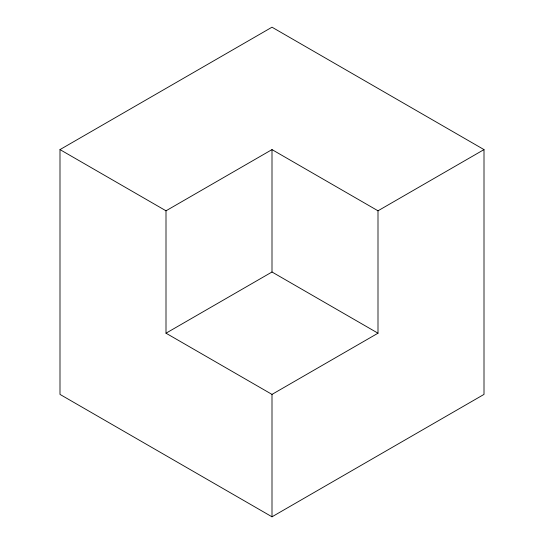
<?xml version="1.0" encoding="UTF-8"?>
<svg xmlns="http://www.w3.org/2000/svg" width="544" height="544" viewBox="0 0 544 544"><rect width="100%" height="100%" fill="white"/><g stroke="black" fill="none" stroke-linecap="round" stroke-linejoin="round"><path stroke-width="0.82" d="M59.996 149.6L272 27.2L484.004 149.6L484.004 394.4L272 516.8L59.996 394.4L59.996 149.6L166.002 210.8L272 149.6L377.998 210.8L484.004 149.6M166.002 210.8L166.002 333.2L272 272L377.998 333.2L377.998 210.8M166.002 333.2L272 394.4L377.998 333.2M272 149.6L272 272M272 394.4L272 516.8"/></g></svg>
